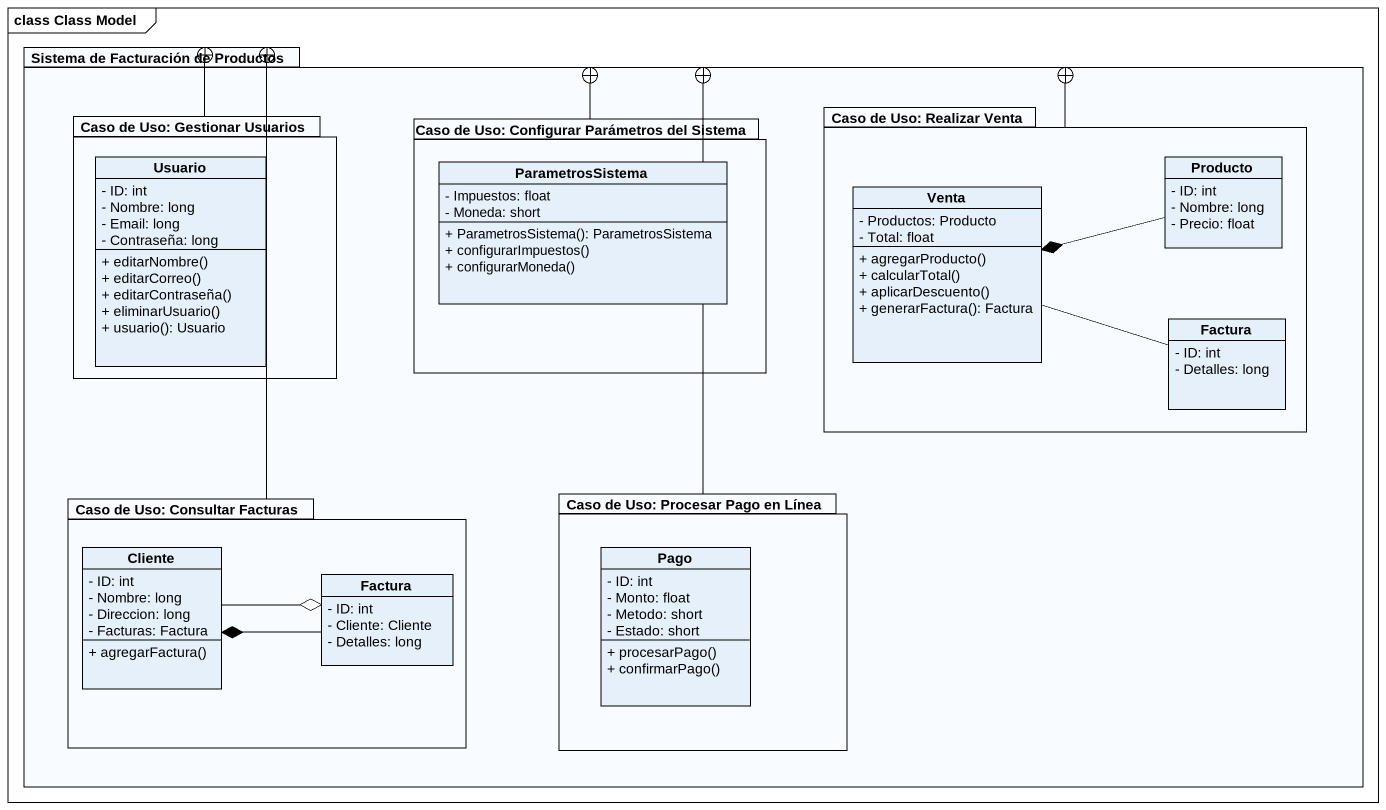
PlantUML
@startuml
mainframe class Class Model
hide circle
hide empty members
skinparam classAttributeIconSize 0
package "Sistema de Facturación de Productos" as Sistema_de_Facturación_de {
  package "Caso de Uso: Gestionar Usuarios" as Caso_de_Uso_Gestionar {
    class Usuario {
      - ID: int
      - Nombre: long
      - Email: long
      - Contraseña: long
      + editarNombre()
      + editarCorreo()
      + editarContraseña()
      + eliminarUsuario()
      + usuario(): Usuario
    }
  }
  package "Caso de Uso: Configurar Parámetros del Sistema" as Caso_de_Uso_Configurar {
    class ParametrosSistema {
      - Impuestos: float
      - Moneda: short
      + ParametrosSistema(): ParametrosSistema
      + configurarImpuestos()
      + configurarMoneda()
    }
  }
  package "Caso de Uso: Realizar Venta" as Caso_de_Uso_Realizar_Venta {
    class Producto {
      - ID: int
      - Nombre: long
      - Precio: float
    }
    class Venta {
      - Productos: Producto
      - Total: float
      + agregarProducto()
      + calcularTotal()
      + aplicarDescuento()
      + generarFactura(): Factura
    }
    class Factura {
      - ID: int
      - Detalles: long
    }
  }
  package "Caso de Uso: Consultar Facturas" as Caso_de_Uso_Consultar {
    class Cliente {
      - ID: int
      - Nombre: long
      - Direccion: long
      - Facturas: Factura
      + agregarFactura()
    }
    class "Factura" as Factura_2 {
      - ID: int
      - Cliente: Cliente
      - Detalles: long
    }
  }
  package "Caso de Uso: Procesar Pago en Línea" as Caso_de_Uso_Procesar_Pago {
    class Pago {
      - ID: int
      - Monto: float
      - Metodo: short
      - Estado: short
      + procesarPago()
      + confirmarPago()
    }
  }
}
Caso_de_Uso_Gestionar -right-+ Sistema_de_Facturación_de
Caso_de_Uso_Configurar --+ Sistema_de_Facturación_de
Caso_de_Uso_Realizar_Venta -left-+ Sistema_de_Facturación_de
Producto -left-* Venta
Factura -left- Venta
Caso_de_Uso_Consultar -right-+ Sistema_de_Facturación_de
Caso_de_Uso_Procesar_Pago -up-+ Sistema_de_Facturación_de
Cliente -right-o Factura_2
Factura_2 -left-* Cliente
@enduml
